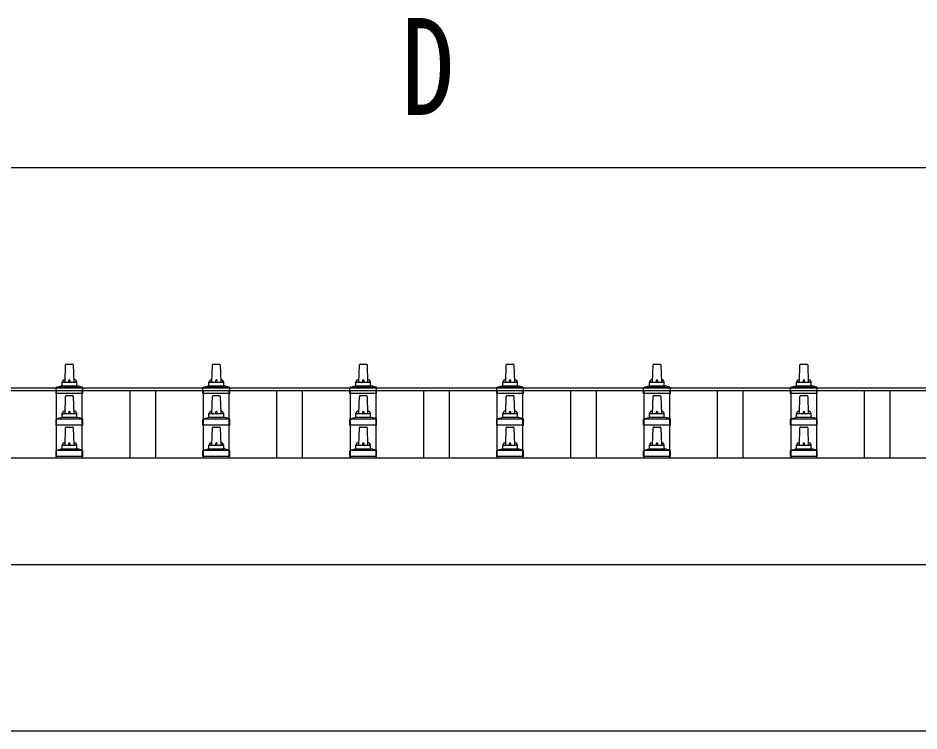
# Model space of a CAD drawing. Units: millimetres, scale not verified. Extents: x -16820 to 16820, y -11880 to 11880.
# Drawn here: x -11414 to -10188, y -747 to 224 of the extents above; entities that cross this region are included whole.
import ezdxf
from ezdxf.enums import TextEntityAlignment as Align

# ---------------------------------------------------------------- set-up
doc = ezdxf.new("R2010")
doc.units = ezdxf.units.MM
doc.header["$LTSCALE"] = 50
for name, color, linetype in [('0-5_YKK_13', 4, 'Continuous'), ('0-6_YKK_A1', 4, 'Continuous'), ('0-7_YKK_D', 6, 'Continuous')]:
    doc.layers.add(name, color=color, linetype=linetype)
doc.styles.add('ＭＳ ゴシック', font='')
doc.styles.get('ＭＳ ゴシック').set_extended_font_data('MS Gothic')

msp = doc.modelspace()

# ---------------------------------------------------------------- linework, layer by layer
at = {"layer": '0-5_YKK_13'}
for p, q in [((-11350.43, -271.8), (-11349.71, -248.28)), ((-11348.71, -247.3), (-11340.16, -247.3)), ((-11339.16, -248.28), (-11338.43, -271.8)), ((-11150.43, -271.8), (-11149.71, -248.28)), ((-11148.71, -247.3), (-11140.16, -247.3)), ((-11139.16, -248.28), (-11138.43, -271.8)), ((-10950.43, -271.8), (-10949.71, -248.28)), ((-10948.71, -247.3), (-10940.16, -247.3)), ((-10939.16, -248.28), (-10938.43, -271.8)), ((-10750.43, -271.8), (-10749.71, -248.28)), ((-10748.71, -247.3), (-10740.16, -247.3)), ((-10739.16, -248.28), (-10738.43, -271.8)), ((-10550.43, -271.8), (-10549.71, -248.28)), ((-10548.71, -247.3), (-10540.16, -247.3)), ((-10539.16, -248.28), (-10538.43, -271.8)), ((-10350.43, -271.8), (-10349.71, -248.28)), ((-10348.71, -247.3), (-10340.16, -247.3)), ((-10339.16, -248.28), (-10338.43, -271.8)), ((-11362.68, -287.3), (-11362.68, -279.59)), ((-11362.3, -278.8), (-11326.57, -278.8)), ((-11361.92, -278.62), (-11355.2, -276.99)), ((-11354.82, -276.8), (-11334.05, -276.8)), ((-11354.43, -276.01), (-11354.43, -271.8)), ((-11353.43, -271.8), (-11335.43, -271.8)), ((-11334.43, -276.01), (-11334.43, -271.8)), ((-11326.95, -278.62), (-11333.67, -276.99)), ((-11326.18, -287.3), (-11326.18, -279.59)), ((-11162.68, -287.3), (-11162.68, -279.59)), ((-11162.3, -278.8), (-11126.57, -278.8)), ((-11161.92, -278.62), (-11155.2, -276.99)), ((-11154.82, -276.8), (-11134.05, -276.8)), ((-11154.43, -276.01), (-11154.43, -271.8)), ((-11153.43, -271.8), (-11135.43, -271.8)), ((-11134.43, -276.01), (-11134.43, -271.8)), ((-11126.95, -278.62), (-11133.67, -276.99)), ((-11126.18, -287.3), (-11126.18, -279.59)), ((-10962.68, -287.3), (-10962.68, -279.59)), ((-10962.3, -278.8), (-10926.57, -278.8)), ((-10961.92, -278.62), (-10955.2, -276.99)), ((-10954.82, -276.8), (-10934.05, -276.8)), ((-10954.43, -276.01), (-10954.43, -271.8)), ((-10953.43, -271.8), (-10935.43, -271.8)), ((-10934.43, -276.01), (-10934.43, -271.8)), ((-10926.95, -278.62), (-10933.67, -276.99)), ((-10926.18, -287.3), (-10926.18, -279.59)), ((-10762.68, -287.3), (-10762.68, -279.59)), ((-10762.3, -278.8), (-10726.57, -278.8)), ((-10761.92, -278.62), (-10755.2, -276.99)), ((-10754.82, -276.8), (-10734.05, -276.8)), ((-10754.43, -276.01), (-10754.43, -271.8)), ((-10753.43, -271.8), (-10735.43, -271.8)), ((-10734.43, -276.01), (-10734.43, -271.8)), ((-10726.95, -278.62), (-10733.67, -276.99)), ((-10726.18, -287.3), (-10726.18, -279.59)), ((-10562.68, -287.3), (-10562.68, -279.59)), ((-10562.3, -278.8), (-10526.57, -278.8)), ((-10561.92, -278.62), (-10555.2, -276.99)), ((-10554.82, -276.8), (-10534.05, -276.8)), ((-10554.43, -276.01), (-10554.43, -271.8)), ((-10553.43, -271.8), (-10535.43, -271.8)), ((-10534.43, -276.01), (-10534.43, -271.8)), ((-10526.95, -278.62), (-10533.67, -276.99)), ((-10526.18, -287.3), (-10526.18, -279.59)), ((-10362.68, -287.3), (-10362.68, -279.59)), ((-10362.3, -278.8), (-10326.57, -278.8)), ((-10361.92, -278.62), (-10355.2, -276.99)), ((-10354.82, -276.8), (-10334.05, -276.8)), ((-10354.43, -276.01), (-10354.43, -271.8)), ((-10353.43, -271.8), (-10335.43, -271.8)), ((-10334.43, -276.01), (-10334.43, -271.8)), ((-10326.95, -278.62), (-10333.67, -276.99)), ((-10326.18, -287.3), (-10326.18, -279.59)), ((-11326.18, -287.3), (-11362.68, -287.3)), ((-11350.43, -314.66), (-11349.71, -291.13)), ((-11348.71, -290.16), (-11340.16, -290.16)), ((-11339.16, -291.13), (-11338.43, -314.66)), ((-11126.18, -287.3), (-11162.68, -287.3)), ((-11150.43, -314.66), (-11149.71, -291.13)), ((-11148.71, -290.16), (-11140.16, -290.16)), ((-11139.16, -291.13), (-11138.43, -314.66)), ((-10926.18, -287.3), (-10962.68, -287.3)), ((-10950.43, -314.66), (-10949.71, -291.13)), ((-10948.71, -290.16), (-10940.16, -290.16)), ((-10939.16, -291.13), (-10938.43, -314.66)), ((-10726.18, -287.3), (-10762.68, -287.3)), ((-10750.43, -314.66), (-10749.71, -291.13)), ((-10748.71, -290.16), (-10740.16, -290.16)), ((-10739.16, -291.13), (-10738.43, -314.66)), ((-10526.18, -287.3), (-10562.68, -287.3)), ((-10550.43, -314.66), (-10549.71, -291.13)), ((-10548.71, -290.16), (-10540.16, -290.16)), ((-10539.16, -291.13), (-10538.43, -314.66)), ((-10326.18, -287.3), (-10362.68, -287.3)), ((-10350.43, -314.66), (-10349.71, -291.13)), ((-10348.71, -290.16), (-10340.16, -290.16)), ((-10339.16, -291.13), (-10338.43, -314.66)), ((-11354.43, -318.87), (-11354.43, -314.66)), ((-11353.43, -314.66), (-11335.43, -314.66)), ((-11334.43, -318.87), (-11334.43, -314.66)), ((-11154.43, -318.87), (-11154.43, -314.66)), ((-11153.43, -314.66), (-11135.43, -314.66)), ((-11134.43, -318.87), (-11134.43, -314.66)), ((-10954.43, -318.87), (-10954.43, -314.66)), ((-10953.43, -314.66), (-10935.43, -314.66)), ((-10934.43, -318.87), (-10934.43, -314.66)), ((-10754.43, -318.87), (-10754.43, -314.66)), ((-10753.43, -314.66), (-10735.43, -314.66)), ((-10734.43, -318.87), (-10734.43, -314.66)), ((-10554.43, -318.87), (-10554.43, -314.66)), ((-10553.43, -314.66), (-10535.43, -314.66)), ((-10534.43, -318.87), (-10534.43, -314.66)), ((-10354.43, -318.87), (-10354.43, -314.66)), ((-10353.43, -314.66), (-10335.43, -314.66)), ((-10334.43, -318.87), (-10334.43, -314.66)), ((-11362.68, -330.16), (-11362.68, -322.44)), ((-11326.18, -330.16), (-11362.68, -330.16)), ((-11362.3, -321.66), (-11326.57, -321.66)), ((-11361.92, -321.47), (-11355.2, -319.84)), ((-11354.82, -319.66), (-11334.05, -319.66)), ((-11326.95, -321.47), (-11333.67, -319.84)), ((-11326.18, -330.16), (-11326.18, -322.44)), ((-11162.68, -330.16), (-11162.68, -322.44)), ((-11126.18, -330.16), (-11162.68, -330.16)), ((-11162.3, -321.66), (-11126.57, -321.66)), ((-11161.92, -321.47), (-11155.2, -319.84)), ((-11154.82, -319.66), (-11134.05, -319.66)), ((-11126.95, -321.47), (-11133.67, -319.84)), ((-11126.18, -330.16), (-11126.18, -322.44)), ((-10962.68, -330.16), (-10962.68, -322.44)), ((-10926.18, -330.16), (-10962.68, -330.16)), ((-10962.3, -321.66), (-10926.57, -321.66)), ((-10961.92, -321.47), (-10955.2, -319.84)), ((-10954.82, -319.66), (-10934.05, -319.66)), ((-10926.95, -321.47), (-10933.67, -319.84)), ((-10926.18, -330.16), (-10926.18, -322.44)), ((-10762.68, -330.16), (-10762.68, -322.44)), ((-10726.18, -330.16), (-10762.68, -330.16)), ((-10762.3, -321.66), (-10726.57, -321.66)), ((-10761.92, -321.47), (-10755.2, -319.84)), ((-10754.82, -319.66), (-10734.05, -319.66)), ((-10726.95, -321.47), (-10733.67, -319.84)), ((-10726.18, -330.16), (-10726.18, -322.44)), ((-10562.68, -330.16), (-10562.68, -322.44)), ((-10526.18, -330.16), (-10562.68, -330.16)), ((-10562.3, -321.66), (-10526.57, -321.66)), ((-10561.92, -321.47), (-10555.2, -319.84)), ((-10554.82, -319.66), (-10534.05, -319.66)), ((-10526.95, -321.47), (-10533.67, -319.84)), ((-10526.18, -330.16), (-10526.18, -322.44)), ((-10362.68, -330.16), (-10362.68, -322.44)), ((-10326.18, -330.16), (-10362.68, -330.16)), ((-10362.3, -321.66), (-10326.57, -321.66)), ((-10361.92, -321.47), (-10355.2, -319.84)), ((-10354.82, -319.66), (-10334.05, -319.66)), ((-10326.95, -321.47), (-10333.67, -319.84)), ((-10326.18, -330.16), (-10326.18, -322.44)), ((-11350.43, -357.51), (-11349.71, -333.99)), ((-11348.71, -333.01), (-11340.16, -333.01)), ((-11339.16, -333.99), (-11338.43, -357.51)), ((-11150.43, -357.51), (-11149.71, -333.99)), ((-11148.71, -333.01), (-11140.16, -333.01)), ((-11139.16, -333.99), (-11138.43, -357.51)), ((-10950.43, -357.51), (-10949.71, -333.99)), ((-10948.71, -333.01), (-10940.16, -333.01)), ((-10939.16, -333.99), (-10938.43, -357.51)), ((-10750.43, -357.51), (-10749.71, -333.99)), ((-10748.71, -333.01), (-10740.16, -333.01)), ((-10739.16, -333.99), (-10738.43, -357.51)), ((-10550.43, -357.51), (-10549.71, -333.99)), ((-10548.71, -333.01), (-10540.16, -333.01)), ((-10539.16, -333.99), (-10538.43, -357.51)), ((-10350.43, -357.51), (-10349.71, -333.99)), ((-10348.71, -333.01), (-10340.16, -333.01)), ((-10339.16, -333.99), (-10338.43, -357.51)), ((-11362.68, -373.01), (-11362.68, -365.3)), ((-11362.3, -364.51), (-11326.57, -364.51)), ((-11361.92, -364.33), (-11355.2, -362.7)), ((-11354.82, -362.51), (-11334.05, -362.51)), ((-11354.43, -361.73), (-11354.43, -357.51)), ((-11353.43, -357.51), (-11335.43, -357.51)), ((-11334.43, -361.73), (-11334.43, -357.51)), ((-11326.95, -364.33), (-11333.67, -362.7)), ((-11326.18, -373.01), (-11326.18, -365.3)), ((-11162.68, -373.01), (-11162.68, -365.3)), ((-11162.3, -364.51), (-11126.57, -364.51)), ((-11161.92, -364.33), (-11155.2, -362.7)), ((-11154.82, -362.51), (-11134.05, -362.51)), ((-11154.43, -361.73), (-11154.43, -357.51)), ((-11153.43, -357.51), (-11135.43, -357.51)), ((-11134.43, -361.73), (-11134.43, -357.51)), ((-11126.95, -364.33), (-11133.67, -362.7)), ((-11126.18, -373.01), (-11126.18, -365.3)), ((-10962.68, -373.01), (-10962.68, -365.3)), ((-10962.3, -364.51), (-10926.57, -364.51)), ((-10961.92, -364.33), (-10955.2, -362.7)), ((-10954.82, -362.51), (-10934.05, -362.51)), ((-10954.43, -361.73), (-10954.43, -357.51)), ((-10953.43, -357.51), (-10935.43, -357.51)), ((-10934.43, -361.73), (-10934.43, -357.51)), ((-10926.95, -364.33), (-10933.67, -362.7)), ((-10926.18, -373.01), (-10926.18, -365.3)), ((-10762.68, -373.01), (-10762.68, -365.3)), ((-10762.3, -364.51), (-10726.57, -364.51)), ((-10761.92, -364.33), (-10755.2, -362.7)), ((-10754.82, -362.51), (-10734.05, -362.51)), ((-10754.43, -361.73), (-10754.43, -357.51)), ((-10753.43, -357.51), (-10735.43, -357.51)), ((-10734.43, -361.73), (-10734.43, -357.51)), ((-10726.95, -364.33), (-10733.67, -362.7)), ((-10726.18, -373.01), (-10726.18, -365.3)), ((-10562.68, -373.01), (-10562.68, -365.3)), ((-10562.3, -364.51), (-10526.57, -364.51)), ((-10561.92, -364.33), (-10555.2, -362.7)), ((-10554.82, -362.51), (-10534.05, -362.51)), ((-10554.43, -361.73), (-10554.43, -357.51)), ((-10553.43, -357.51), (-10535.43, -357.51)), ((-10534.43, -361.73), (-10534.43, -357.51)), ((-10526.95, -364.33), (-10533.67, -362.7)), ((-10526.18, -373.01), (-10526.18, -365.3)), ((-10362.68, -373.01), (-10362.68, -365.3)), ((-10362.3, -364.51), (-10326.57, -364.51)), ((-10361.92, -364.33), (-10355.2, -362.7)), ((-10354.82, -362.51), (-10334.05, -362.51)), ((-10354.43, -361.73), (-10354.43, -357.51)), ((-10353.43, -357.51), (-10335.43, -357.51)), ((-10334.43, -361.73), (-10334.43, -357.51)), ((-10326.95, -364.33), (-10333.67, -362.7)), ((-10326.18, -373.01), (-10326.18, -365.3)), ((-11326.18, -373.01), (-11362.68, -373.01)), ((-11126.18, -373.01), (-11162.68, -373.01)), ((-10926.18, -373.01), (-10962.68, -373.01)), ((-10726.18, -373.01), (-10762.68, -373.01)), ((-10526.18, -373.01), (-10562.68, -373.01)), ((-10326.18, -373.01), (-10362.68, -373.01))]:
    msp.add_line(p, q, dxfattribs=at)
for centre, radius, start, end in [((-11348.71, -248.3), 1, 90, 178.60509), ((-11340.16, -248.3), 1, 1.39491, 90), ((-11148.71, -248.3), 1, 90, 178.60509), ((-11140.16, -248.3), 1, 1.39491, 90), ((-10948.71, -248.3), 1, 90, 178.60509), ((-10940.16, -248.3), 1, 1.39491, 90), ((-10748.71, -248.3), 1, 90, 178.60509), ((-10740.16, -248.3), 1, 1.39491, 90), ((-10548.71, -248.3), 1, 90, 178.60509), ((-10540.16, -248.3), 1, 1.39491, 90), ((-10348.71, -248.3), 1, 90, 178.60509), ((-10340.16, -248.3), 1, 1.39491, 90), ((-11350.35, -272.44), 4.13, 90, 171.17633), ((-11341.1, -271.8), 4.83, 133.60282, 180), ((-11347.77, -271.8), 4.83, 0, 46.39718), ((-11338.52, -272.44), 4.13, 8.82367, 90), ((-11150.35, -272.44), 4.13, 90, 171.17633), ((-11141.1, -271.8), 4.83, 133.60282, 180), ((-11147.77, -271.8), 4.83, 0, 46.39718), ((-11138.52, -272.44), 4.13, 8.82367, 90), ((-10950.35, -272.44), 4.13, 90, 171.17633), ((-10941.1, -271.8), 4.83, 133.60282, 180), ((-10947.77, -271.8), 4.83, 0, 46.39718), ((-10938.52, -272.44), 4.13, 8.82367, 90), ((-10750.35, -272.44), 4.13, 90, 171.17633), ((-10741.1, -271.8), 4.83, 133.60282, 180), ((-10747.77, -271.8), 4.83, 0, 46.39718), ((-10738.52, -272.44), 4.13, 8.82367, 90), ((-10550.35, -272.44), 4.13, 90, 171.17633), ((-10541.1, -271.8), 4.83, 133.60282, 180), ((-10547.77, -271.8), 4.83, 0, 46.39718), ((-10538.52, -272.44), 4.13, 8.82367, 90), ((-10350.35, -272.44), 4.13, 90, 171.17633), ((-10341.1, -271.8), 4.83, 133.60282, 180), ((-10347.77, -271.8), 4.83, 0, 46.39718), ((-10338.52, -272.44), 4.13, 8.82367, 90), ((-11361.68, -279.59), 1, 103.62699, 180), ((-11355.43, -276.01), 1, 283.62699, 0), ((-11353.43, -272.8), 1, 90, 180), ((-11335.43, -272.8), 1, 0, 90), ((-11333.43, -276.01), 1, 180, 256.37301), ((-11327.18, -279.59), 1, 0, 76.37301), ((-11161.68, -279.59), 1, 103.62699, 180), ((-11155.43, -276.01), 1, 283.62699, 0), ((-11153.43, -272.8), 1, 90, 180), ((-11135.43, -272.8), 1, 0, 90), ((-11133.43, -276.01), 1, 180, 256.37301), ((-11127.18, -279.59), 1, 0, 76.37301), ((-10961.68, -279.59), 1, 103.62699, 180), ((-10955.43, -276.01), 1, 283.62699, 0), ((-10953.43, -272.8), 1, 90, 180), ((-10935.43, -272.8), 1, 0, 90), ((-10933.43, -276.01), 1, 180, 256.37301), ((-10927.18, -279.59), 1, 0, 76.37301), ((-10761.68, -279.59), 1, 103.62699, 180), ((-10755.43, -276.01), 1, 283.62699, 0), ((-10753.43, -272.8), 1, 90, 180), ((-10735.43, -272.8), 1, 0, 90), ((-10733.43, -276.01), 1, 180, 256.37301), ((-10727.18, -279.59), 1, 0, 76.37301), ((-10561.68, -279.59), 1, 103.62699, 180), ((-10555.43, -276.01), 1, 283.62699, 0), ((-10553.43, -272.8), 1, 90, 180), ((-10535.43, -272.8), 1, 0, 90), ((-10533.43, -276.01), 1, 180, 256.37301), ((-10527.18, -279.59), 1, 0, 76.37301), ((-10361.68, -279.59), 1, 103.62699, 180), ((-10355.43, -276.01), 1, 283.62699, 0), ((-10353.43, -272.8), 1, 90, 180), ((-10335.43, -272.8), 1, 0, 90), ((-10333.43, -276.01), 1, 180, 256.37301), ((-10327.18, -279.59), 1, 0, 76.37301), ((-11348.71, -291.16), 1, 90, 178.60509), ((-11340.16, -291.16), 1, 1.39491, 90), ((-11148.71, -291.16), 1, 90, 178.60509), ((-11140.16, -291.16), 1, 1.39491, 90), ((-10948.71, -291.16), 1, 90, 178.60509), ((-10940.16, -291.16), 1, 1.39491, 90), ((-10748.71, -291.16), 1, 90, 178.60509), ((-10740.16, -291.16), 1, 1.39491, 90), ((-10548.71, -291.16), 1, 90, 178.60509), ((-10540.16, -291.16), 1, 1.39491, 90), ((-10348.71, -291.16), 1, 90, 178.60509), ((-10340.16, -291.16), 1, 1.39491, 90), ((-11355.43, -318.87), 1, 283.62699, 0), ((-11350.35, -315.29), 4.13, 90, 171.17633), ((-11353.43, -315.66), 1, 90, 180), ((-11341.1, -314.66), 4.83, 133.60282, 180), ((-11347.77, -314.66), 4.83, 0, 46.39718), ((-11338.52, -315.29), 4.13, 8.82367, 90), ((-11335.43, -315.66), 1, 0, 90), ((-11333.43, -318.87), 1, 180, 256.37301), ((-11155.43, -318.87), 1, 283.62699, 0), ((-11150.35, -315.29), 4.13, 90, 171.17633), ((-11153.43, -315.66), 1, 90, 180), ((-11141.1, -314.66), 4.83, 133.60282, 180), ((-11147.77, -314.66), 4.83, 0, 46.39718), ((-11138.52, -315.29), 4.13, 8.82367, 90), ((-11135.43, -315.66), 1, 0, 90), ((-11133.43, -318.87), 1, 180, 256.37301), ((-10955.43, -318.87), 1, 283.62699, 0), ((-10950.35, -315.29), 4.13, 90, 171.17633), ((-10953.43, -315.66), 1, 90, 180), ((-10941.1, -314.66), 4.83, 133.60282, 180), ((-10947.77, -314.66), 4.83, 0, 46.39718), ((-10938.52, -315.29), 4.13, 8.82367, 90), ((-10935.43, -315.66), 1, 0, 90), ((-10933.43, -318.87), 1, 180, 256.37301), ((-10755.43, -318.87), 1, 283.62699, 0), ((-10750.35, -315.29), 4.13, 90, 171.17633), ((-10753.43, -315.66), 1, 90, 180), ((-10741.1, -314.66), 4.83, 133.60282, 180), ((-10747.77, -314.66), 4.83, 0, 46.39718), ((-10738.52, -315.29), 4.13, 8.82367, 90), ((-10735.43, -315.66), 1, 0, 90), ((-10733.43, -318.87), 1, 180, 256.37301), ((-10555.43, -318.87), 1, 283.62699, 0), ((-10550.35, -315.29), 4.13, 90, 171.17633), ((-10553.43, -315.66), 1, 90, 180), ((-10541.1, -314.66), 4.83, 133.60282, 180), ((-10547.77, -314.66), 4.83, 0, 46.39718), ((-10538.52, -315.29), 4.13, 8.82367, 90), ((-10535.43, -315.66), 1, 0, 90), ((-10533.43, -318.87), 1, 180, 256.37301), ((-10355.43, -318.87), 1, 283.62699, 0), ((-10350.35, -315.29), 4.13, 90, 171.17633), ((-10353.43, -315.66), 1, 90, 180), ((-10341.1, -314.66), 4.83, 133.60282, 180), ((-10347.77, -314.66), 4.83, 0, 46.39718), ((-10338.52, -315.29), 4.13, 8.82367, 90), ((-10335.43, -315.66), 1, 0, 90), ((-10333.43, -318.87), 1, 180, 256.37301), ((-11361.68, -322.44), 1, 103.62699, 180), ((-11327.18, -322.44), 1, 0, 76.37301), ((-11161.68, -322.44), 1, 103.62699, 180), ((-11127.18, -322.44), 1, 0, 76.37301), ((-10961.68, -322.44), 1, 103.62699, 180), ((-10927.18, -322.44), 1, 0, 76.37301), ((-10761.68, -322.44), 1, 103.62699, 180), ((-10727.18, -322.44), 1, 0, 76.37301), ((-10561.68, -322.44), 1, 103.62699, 180), ((-10527.18, -322.44), 1, 0, 76.37301), ((-10361.68, -322.44), 1, 103.62699, 180), ((-10327.18, -322.44), 1, 0, 76.37301), ((-11348.71, -334.01), 1, 90, 178.60509), ((-11340.16, -334.01), 1, 1.39491, 90), ((-11148.71, -334.01), 1, 90, 178.60509), ((-11140.16, -334.01), 1, 1.39491, 90), ((-10948.71, -334.01), 1, 90, 178.60509), ((-10940.16, -334.01), 1, 1.39491, 90), ((-10748.71, -334.01), 1, 90, 178.60509), ((-10740.16, -334.01), 1, 1.39491, 90), ((-10548.71, -334.01), 1, 90, 178.60509), ((-10540.16, -334.01), 1, 1.39491, 90), ((-10348.71, -334.01), 1, 90, 178.60509), ((-10340.16, -334.01), 1, 1.39491, 90), ((-11350.35, -358.15), 4.13, 90, 171.17633), ((-11341.1, -357.51), 4.83, 133.60282, 180), ((-11347.77, -357.51), 4.83, 0, 46.39718), ((-11338.52, -358.15), 4.13, 8.82367, 90), ((-11150.35, -358.15), 4.13, 90, 171.17633), ((-11141.1, -357.51), 4.83, 133.60282, 180), ((-11147.77, -357.51), 4.83, 0, 46.39718), ((-11138.52, -358.15), 4.13, 8.82367, 90), ((-10950.35, -358.15), 4.13, 90, 171.17633), ((-10941.1, -357.51), 4.83, 133.60282, 180), ((-10947.77, -357.51), 4.83, 0, 46.39718), ((-10938.52, -358.15), 4.13, 8.82367, 90), ((-10750.35, -358.15), 4.13, 90, 171.17633), ((-10741.1, -357.51), 4.83, 133.60282, 180), ((-10747.77, -357.51), 4.83, 0, 46.39718), ((-10738.52, -358.15), 4.13, 8.82367, 90), ((-10550.35, -358.15), 4.13, 90, 171.17633), ((-10541.1, -357.51), 4.83, 133.60282, 180), ((-10547.77, -357.51), 4.83, 0, 46.39718), ((-10538.52, -358.15), 4.13, 8.82367, 90), ((-10350.35, -358.15), 4.13, 90, 171.17633), ((-10341.1, -357.51), 4.83, 133.60282, 180), ((-10347.77, -357.51), 4.83, 0, 46.39718), ((-10338.52, -358.15), 4.13, 8.82367, 90), ((-11361.68, -365.3), 1, 103.62699, 180), ((-11355.43, -361.73), 1, 283.62699, 0), ((-11353.43, -358.51), 1, 90, 180), ((-11335.43, -358.51), 1, 0, 90), ((-11333.43, -361.73), 1, 180, 256.37301), ((-11327.18, -365.3), 1, 0, 76.37301), ((-11161.68, -365.3), 1, 103.62699, 180), ((-11155.43, -361.73), 1, 283.62699, 0), ((-11153.43, -358.51), 1, 90, 180), ((-11135.43, -358.51), 1, 0, 90), ((-11133.43, -361.73), 1, 180, 256.37301), ((-11127.18, -365.3), 1, 0, 76.37301), ((-10961.68, -365.3), 1, 103.62699, 180), ((-10955.43, -361.73), 1, 283.62699, 0), ((-10953.43, -358.51), 1, 90, 180), ((-10935.43, -358.51), 1, 0, 90), ((-10933.43, -361.73), 1, 180, 256.37301), ((-10927.18, -365.3), 1, 0, 76.37301), ((-10761.68, -365.3), 1, 103.62699, 180), ((-10755.43, -361.73), 1, 283.62699, 0), ((-10753.43, -358.51), 1, 90, 180), ((-10735.43, -358.51), 1, 0, 90), ((-10733.43, -361.73), 1, 180, 256.37301), ((-10727.18, -365.3), 1, 0, 76.37301), ((-10561.68, -365.3), 1, 103.62699, 180), ((-10555.43, -361.73), 1, 283.62699, 0), ((-10553.43, -358.51), 1, 90, 180), ((-10535.43, -358.51), 1, 0, 90), ((-10533.43, -361.73), 1, 180, 256.37301), ((-10527.18, -365.3), 1, 0, 76.37301), ((-10361.68, -365.3), 1, 103.62699, 180), ((-10355.43, -361.73), 1, 283.62699, 0), ((-10353.43, -358.51), 1, 90, 180), ((-10335.43, -358.51), 1, 0, 90), ((-10333.43, -361.73), 1, 180, 256.37301), ((-10327.18, -365.3), 1, 0, 76.37301)]:
    msp.add_arc(centre, radius, start, end, dxfattribs=at)
at = {"layer": '0-6_YKK_A1'}
for p, q in [((-14767.43, -279.6), (-6921.43, -279.6)), ((-14767.43, -283.19), (-6921.43, -283.19)), ((-11361.93, -374.6), (-11361.93, -283.19)), ((-11326.93, -374.6), (-11326.93, -283.19)), ((-11261.93, -374.6), (-11261.93, -283.19)), ((-11226.93, -374.6), (-11226.93, -283.19)), ((-11161.93, -374.6), (-11161.93, -283.19)), ((-11126.93, -374.6), (-11126.93, -283.19)), ((-11061.93, -374.6), (-11061.93, -283.19)), ((-11026.93, -374.6), (-11026.93, -283.19)), ((-10961.93, -374.6), (-10961.93, -283.19)), ((-10926.93, -374.6), (-10926.93, -283.19)), ((-10861.93, -374.6), (-10861.93, -283.19)), ((-10826.93, -374.6), (-10826.93, -283.19)), ((-10761.93, -374.6), (-10761.93, -283.19)), ((-10726.93, -374.6), (-10726.93, -283.19)), ((-10661.93, -374.6), (-10661.93, -283.19)), ((-10626.93, -374.6), (-10626.93, -283.19)), ((-10561.93, -374.6), (-10561.93, -283.19)), ((-10526.93, -374.6), (-10526.93, -283.19)), ((-10461.93, -374.6), (-10461.93, -283.19)), ((-10426.93, -374.6), (-10426.93, -283.19)), ((-10361.93, -374.6), (-10361.93, -283.19)), ((-10326.93, -374.6), (-10326.93, -283.19)), ((-10261.93, -374.6), (-10261.93, -283.19)), ((-10226.93, -374.6), (-10226.93, -283.19)), ((-14762.74, -374.68), (-8754.43, -374.68)), ((-8754.43, -520.34), (-14762.74, -520.34)), ((-14650.93, -746.78), (-8759.43, -746.78))]:
    msp.add_line(p, q, dxfattribs=at)
at = {"layer": '0-7_YKK_D'}
msp.add_line((-14579.43, 20.4), (-7109.43, 20.4), dxfattribs=at)

# ---------------------------------------------------------------- texts
at = {"layer": '0-7_YKK_D', "style": 'ＭＳ ゴシック', "width": 0.8}
msp.add_text('D', height=132, dxfattribs=at).set_placement((-10892.43, 52.4), align=Align.BOTTOM_LEFT)

doc.saveas('drawing.dxf')
